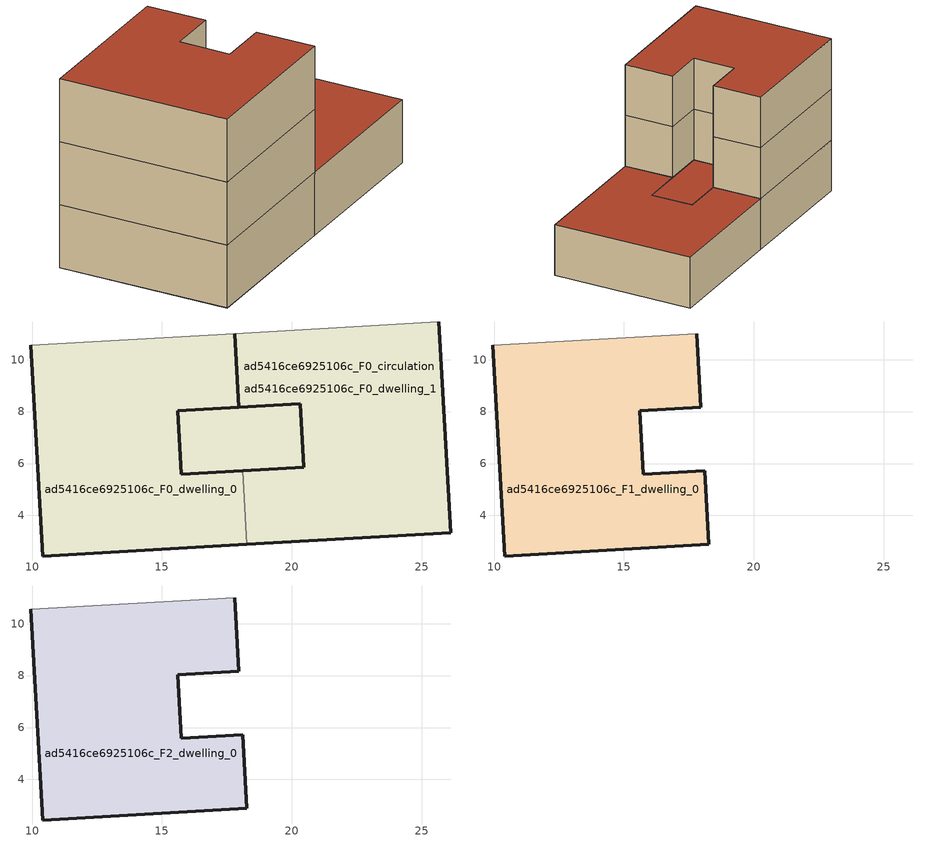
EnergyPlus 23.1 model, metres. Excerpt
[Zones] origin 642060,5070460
ad5416ce6925106c_F0_dwelling_0
 floor ground (EU_floor_Construction): 17.8,11 17.97,8.16 15.61,8.03 15.75,5.59 18.11,5.73 18.27,2.89 10.41,2.44 9.94,10.55 z0; 20.33,8.3 20.47,5.86 15.75,5.59 15.61,8.03 17.97,8.16 z0
 wall outside (EU_wall_Construction): 18.11,5.73 15.75,5.59 15.61,8.03 17.97,8.16 17.8,11 / 9.94,10.55 10.41,2.44 18.27,2.89 z0:3
 wall adiabatic (EU_wall_Construction): 17.8,11 9.94,10.55 z0:3
 wall to ad5416ce6925106c_F0_dwelling_1 (EU_wall_Construction): 18.27,2.89 18.11,5.73 z0:3
 roof outside (EU_floor_Construction): 20.47,5.86 20.33,8.3 17.97,8.16 15.61,8.03 15.75,5.59 z3
ad5416ce6925106c_F0_dwelling_1
 floor ground (EU_floor_Construction): 20.33,8.3 20.47,5.86 15.75,5.59 15.61,8.03 17.97,8.16 z0; 25.67,11.45 26.13,3.34 18.27,2.89 18.11,5.73 20.47,5.86 20.33,8.3 17.97,8.16 17.8,11 z0
 wall outside (EU_wall_Construction): 18.27,2.89 26.13,3.34 25.67,11.45 / 17.8,11 17.97,8.16 20.33,8.3 20.47,5.86 18.11,5.73 z0:3
 wall adiabatic (EU_wall_Construction): 25.67,11.45 17.8,11 z0:3
 roof outside (EU_roof_Construction): 26.13,3.34 25.67,11.45 17.8,11 17.97,8.16 20.33,8.3 20.47,5.86 18.11,5.73 18.27,2.89 z3; 20.47,5.86 20.33,8.3 17.97,8.16 15.61,8.03 15.75,5.59 z3
ad5416ce6925106c_F0_circulation
 floor ground (EU_floor_Construction): 17.8,11 17.97,8.16 15.61,8.03 15.75,5.59 18.11,5.73 18.27,2.89 10.41,2.44 9.94,10.55 z0; 20.33,8.3 20.47,5.86 15.75,5.59 15.61,8.03 17.97,8.16 z0; 25.67,11.45 26.13,3.34 18.27,2.89 18.11,5.73 20.47,5.86 20.33,8.3 17.97,8.16 17.8,11 z0
 wall outside (EU_wall_Construction): 20.47,5.86 20.33,8.3 15.61,8.03 15.75,5.59 20.47,5.86 z0:3
 roof outside (EU_roof_Construction): 20.47,5.86 20.33,8.3 17.97,8.16 15.61,8.03 15.75,5.59 z3; 18.27,2.89 18.11,5.73 15.75,5.59 15.61,8.03 17.97,8.16 17.8,11 9.94,10.55 10.41,2.44 z3; 26.13,3.34 25.67,11.45 17.8,11 17.97,8.16 20.33,8.3 20.47,5.86 18.11,5.73 18.27,2.89 z3
ad5416ce6925106c_F1_dwelling_0
 floor to ad5416ce6925106c_F0_dwelling_0 (EU_floor_Construction): 17.8,11 17.97,8.16 15.61,8.03 15.73,5.87 15.75,5.59 18.11,5.73 18.27,2.89 10.41,2.44 9.94,10.55 z3
 wall outside (EU_wall_Construction): 9.94,10.55 10.41,2.44 18.27,2.89 18.11,5.73 15.75,5.59 15.61,8.03 17.97,8.16 17.8,11 z3:6
 wall adiabatic (EU_wall_Construction): 17.8,11 9.94,10.55 z3:6
ad5416ce6925106c_F2_dwelling_0
 floor to ad5416ce6925106c_F1_dwelling_0 (EU_floor_Construction): 17.8,11 17.97,8.16 15.61,8.03 15.75,5.59 18.11,5.73 18.27,2.89 10.41,2.44 9.94,10.55 z6
 wall outside (EU_wall_Construction): 9.94,10.55 10.41,2.44 18.27,2.89 18.11,5.73 15.75,5.59 15.61,8.03 17.97,8.16 17.8,11 z6:9
 wall adiabatic (EU_wall_Construction): 17.8,11 9.94,10.55 z6:9
 roof outside (EU_roof_Construction): 18.27,2.89 18.11,5.73 15.75,5.59 15.61,8.03 17.97,8.16 17.8,11 9.94,10.55 10.41,2.44 z9
[Building]
EU S2 Campaign: North Axis=0; Terrain=City; Solar Distribution=FullExterior
[Site:Location]
Lyon-Bron: Latitude=45.75; Longitude=5; Time Zone=1; Elevation=198
[SizingPeriod:WeatherFileDays]
AnnualSizingPeriod: Begin Month=1; Begin Day of Month=1; End Month=12; End Day of Month=31; Day of Week for Start Day=Monday; Use Weather File Daylight Saving Period=No; Use Weather File Rain and Snow Indicators=No
[MATERIAL]
EU_InternalMass_Material: Roughness=MediumRough; Thickness=0.1; Conductivity=1; Density=1800; Specific Heat=900; Thermal Absorptance=0.9; Solar Absorptance=0.7; Visible Absorptance=0.7
[MATERIAL:NOMASS] Roughness=MediumRough; Thermal Absorptance=0.9; Solar Absorptance=0.7; Visible Absorptance=0.7
Name | Thermal Resistance
EU_wall_NoMass | 0.87146
EU_roof_NoMass | 0.842276
EU_floor_NoMass | 0.496999
[CONSTRUCTION]
EU_wall_Construction: EU_wall_NoMass
EU_roof_Construction: EU_roof_NoMass
EU_floor_Construction: EU_floor_NoMass
EU_InternalMass_Construction: EU_InternalMass_Material
[ZONE] Type=1; Multiplier=1; Ceiling Height=autocalculate; Floor Area=autocalculate; Part of Total Floor Area=Yes
Name | Volume
ad5416ce6925106c_F0_dwelling_0 | 209.237
ad5416ce6925106c_F1_dwelling_0 | 174.686
ad5416ce6925106c_F2_dwelling_0 | 174.684
ad5416ce6925106c_F0_dwelling_1 | 209.234
ad5416ce6925106c_F0_circulation | 383.919
[INTERNALMASS] Construction=EU_InternalMass_Construction
Name | Zone or ZoneList | Surface Area
ad5416ce6925106c_F0_dwelling_0_EU_InternalMass | ad5416ce6925106c_F0_dwelling_0 | 58.2277
ad5416ce6925106c_F0_dwelling_1_EU_InternalMass | ad5416ce6925106c_F0_dwelling_1 | 58.2277
ad5416ce6925106c_F1_dwelling_0_EU_InternalMass | ad5416ce6925106c_F1_dwelling_0 | 127.973
ad5416ce6925106c_F2_dwelling_0_EU_InternalMass | ad5416ce6925106c_F2_dwelling_0 | 127.973
[OTHEREQUIPMENT] Fuel Type=Electricity; Design Level Calculation Method=Watts/Area; Power per Zone Floor Area=1; Fraction Latent=0; Fraction Radiant=0; Fraction Lost=0; Carbon Dioxide Generation Rate=0; EndUse Subcategory=EU_Step8_InternalGains
Name | Zone or ZoneList or Space or SpaceList | Schedule
EU_Step8_InternalGain_ad5416ce6925106c_F0_dwelling_0_f000 | ad5416ce6925106c_F0_dwelling_0 | EU_Step8_GainSchedule_ad5416ce6925106c_F0_dwelling_0_f000
EU_Step8_InternalGain_ad5416ce6925106c_F0_dwelling_1_f000 | ad5416ce6925106c_F0_dwelling_1 | EU_Step8_GainSchedule_ad5416ce6925106c_F0_dwelling_1_f000
EU_Step8_InternalGain_ad5416ce6925106c_F1_dwelling_0_f000 | ad5416ce6925106c_F1_dwelling_0 | EU_Step8_GainSchedule_ad5416ce6925106c_F1_dwelling_0_f000
EU_Step8_InternalGain_ad5416ce6925106c_F2_dwelling_0_f000 | ad5416ce6925106c_F2_dwelling_0 | EU_Step8_GainSchedule_ad5416ce6925106c_F2_dwelling_0_f000
[ZONEINFILTRATION:DESIGNFLOWRATE]
EU_Circulation_Infiltration_ad5416ce6925106c_F0_circulation: Zone or ZoneList or Space or SpaceList=ad5416ce6925106c_F0_circulation; Schedule=EU_AlwaysOn; Design Flow Rate Calculation Method=Flow/Area; Flow Rate per Floor Area=0.0005; Constant Term Coefficient=1; Temperature Term Coefficient=0; Velocity Term Coefficient=0; Velocity Squared Term Coefficient=0
[ZONEVENTILATION:DESIGNFLOWRATE] Schedule=EU_AlwaysOn; Design Flow Rate Calculation Method=AirChanges/Hour; Air Changes per Hour=0.425; Ventilation Type=Natural; Fan Pressure Rise=0; Fan Total Efficiency=1; Constant Term Coefficient=1; Temperature Term Coefficient=0; Velocity Term Coefficient=0; Velocity Squared Term Coefficient=0; Minimum Indoor Temperature=-100; Maximum Indoor Temperature=100; Delta Temperature=-100; Minimum Outdoor Temperature=-100; Maximum Outdoor Temperature=100; Maximum Wind Speed=40
Name | Zone or ZoneList or Space or SpaceList
EU_ConstantAir_ad5416ce6925106c_F0_dwelling_0 | ad5416ce6925106c_F0_dwelling_0
EU_ConstantAir_ad5416ce6925106c_F0_dwelling_1 | ad5416ce6925106c_F0_dwelling_1
EU_ConstantAir_ad5416ce6925106c_F1_dwelling_0 | ad5416ce6925106c_F1_dwelling_0
EU_ConstantAir_ad5416ce6925106c_F2_dwelling_0 | ad5416ce6925106c_F2_dwelling_0
[HVACTEMPLATE:THERMOSTAT] Constant Heating Setpoint=20; Constant Cooling Setpoint=50
EU_HeatOnly_ad5416ce6925106c_F0_dwelling_0; EU_HeatOnly_ad5416ce6925106c_F0_dwelling_1; EU_HeatOnly_ad5416ce6925106c_F1_dwelling_0; EU_HeatOnly_ad5416ce6925106c_F2_dwelling_0
[HVACTEMPLATE:ZONE:IDEALLOADSAIRSYSTEM] System Availability Schedule=EU_AlwaysOn; Maximum Heating Supply Air Temperature=50; Minimum Cooling Supply Air Temperature=13; Maximum Heating Supply Air Humidity Ratio=0.0156; Minimum Cooling Supply Air Humidity Ratio=0.0077; Heating Limit=NoLimit; Cooling Limit=NoLimit; Heating Availability Schedule=EU_AlwaysOn; Cooling Availability Schedule=EU_CoolingOff; Dehumidification Control Type=ConstantSensibleHeatRatio; Cooling Sensible Heat Ratio=0.7; Dehumidification Setpoint=60; Humidification Control Type=None; Humidification Setpoint=30; Outdoor Air Method=None; Outdoor Air Flow Rate per Person=0.00944; Outdoor Air Flow Rate per Zone Floor Area=0; Outdoor Air Flow Rate per Zone=0; Demand Controlled Ventilation Type=None; Outdoor Air Economizer Type=NoEconomizer; Heat Recovery Type=None; Sensible Heat Recovery Effectiveness=0.7; Latent Heat Recovery Effectiveness=0.65
Name | Template Thermostat
ad5416ce6925106c_F0_dwelling_0 | EU_HeatOnly_ad5416ce6925106c_F0_dwelling_0
ad5416ce6925106c_F0_dwelling_1 | EU_HeatOnly_ad5416ce6925106c_F0_dwelling_1
ad5416ce6925106c_F1_dwelling_0 | EU_HeatOnly_ad5416ce6925106c_F1_dwelling_0
ad5416ce6925106c_F2_dwelling_0 | EU_HeatOnly_ad5416ce6925106c_F2_dwelling_0
[SIZING:ZONE] Zone Cooling Design Supply Air Temperature Input Method=SupplyAirTemperature; Zone Cooling Design Supply Air Temperature=13; Zone Heating Design Supply Air Temperature Input Method=SupplyAirTemperature; Zone Heating Design Supply Air Temperature=50; Zone Cooling Design Supply Air Humidity Ratio=0.008; Zone Heating Design Supply Air Humidity Ratio=0.008; Cooling Design Air Flow Method=DesignDay; Cooling Design Air Flow Rate=0; Cooling Minimum Air Flow per Zone Floor Area=0.000762; Cooling Minimum Air Flow=0; Cooling Minimum Air Flow Fraction=0.2; Heating Design Air Flow Method=DesignDay; Heating Design Air Flow Rate=0; Heating Maximum Air Flow per Zone Floor Area=0.002032; Heating Maximum Air Flow=0.141576; Heating Maximum Air Flow Fraction=0.3; Account for Dedicated Outdoor Air System=No; Dedicated Outdoor Air System Control Strategy=NeutralSupplyAir; Dedicated Outdoor Air Low Setpoint Temperature for Design=autosize; Dedicated Outdoor Air High Setpoint Temperature for Design=autosize; Zone Load Sizing Method=Sensible Load Only No Latent Load; Zone Latent Cooling Design Supply Air Humidity Ratio Input Method=HumidityRatioDifference; Zone Cooling Design Supply Air Humidity Ratio Difference=0.005; Zone Latent Heating Design Supply Air Humidity Ratio Input Method=HumidityRatioDifference; Zone Humidification Design Supply Air Humidity Ratio Difference=0.005
ad5416ce6925106c_F0_dwelling_0; ad5416ce6925106c_F0_dwelling_1; ad5416ce6925106c_F1_dwelling_0; ad5416ce6925106c_F2_dwelling_0
[SCHEDULE:CONSTANT]
Name | Hourly Value
EU_AlwaysOn | 1
EU_CoolingOff | 0
[SCHEDULE:FILE] Column Number=1; Rows to Skip at Top=0; Number of Hours of Data=8760; Column Separator=Comma; Interpolate to Timestep=No; Minutes per Item=60; Adjust Schedule for Daylight Savings=Yes
Name | File
EU_Step8_GainSchedule_ad5416ce6925106c_F0_dwelling_0_f000 | ../../schedules/ad5416ce6925106c/ad5416ce6925106c_F0_dwelling_0_f000_gain.csv
EU_Step8_GainSchedule_ad5416ce6925106c_F0_dwelling_1_f000 | ../../schedules/ad5416ce6925106c/ad5416ce6925106c_F0_dwelling_1_f000_gain.csv
EU_Step8_GainSchedule_ad5416ce6925106c_F1_dwelling_0_f000 | ../../schedules/ad5416ce6925106c/ad5416ce6925106c_F1_dwelling_0_f000_gain.csv
EU_Step8_GainSchedule_ad5416ce6925106c_F2_dwelling_0_f000 | ../../schedules/ad5416ce6925106c/ad5416ce6925106c_F2_dwelling_0_f000_gain.csv
